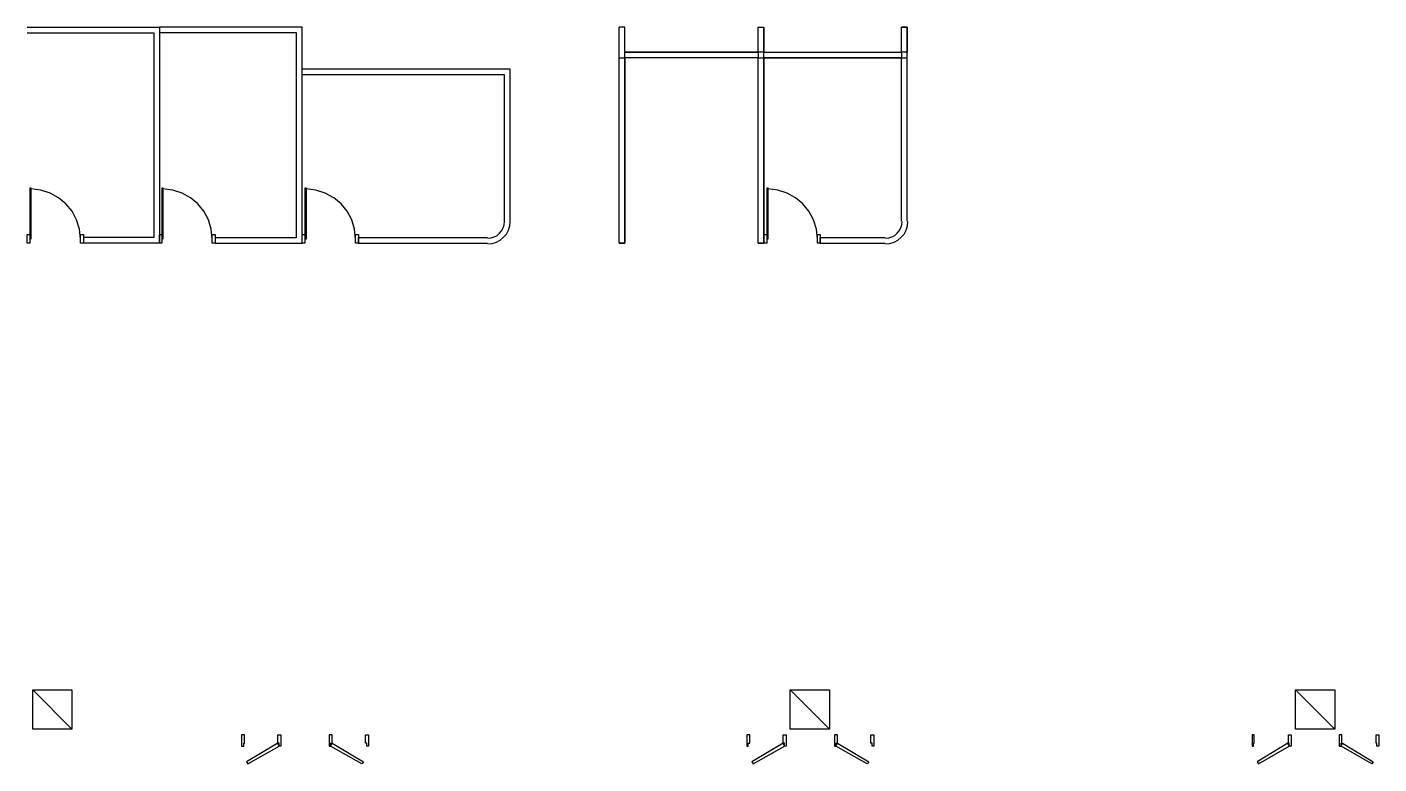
# Model space of a CAD drawing. Header units: millimetres. Extents: x -1062 to 473405, y -148599 to 38948.
# Drawn here: x 349535 to 373614, y -98599 to -85478 of the extents above; entities that cross this region are included whole.
import ezdxf

# ---------------------------------------------------------------- set-up
doc = ezdxf.new("R2010")
doc.units = ezdxf.units.MM
for name, color, linetype in [('COLUMN', 1, 'Continuous'), ('DOOR', 3, 'Continuous'), ('WALL', 7, 'Continuous'), ('WINDOW', 4, 'Continuous')]:
    doc.layers.add(name, color=color, linetype=linetype)

msp = doc.modelspace()

# ---------------------------------------------------------------- linework, layer by layer
at = {"layer": 'COLUMN'}
for p, q in [((350334.3, -97976.3), (349636.1, -97277.7)), ((349636.1, -97277.7), (350334.3, -97277.7)), ((349636.1, -97976.3), (349636.1, -97277.7)), ((350334.3, -97277.7), (350334.3, -97976.3)), ((363827.2, -97976.3), (363129, -97277.7)), ((363129, -97277.7), (363827.2, -97277.7)), ((363129, -97976.3), (363129, -97277.7)), ((363827.2, -97277.7), (363827.2, -97976.3)), ((372826.7, -97976.3), (372128.5, -97277.7)), ((372128.5, -97277.7), (372826.7, -97277.7)), ((372128.5, -97976.3), (372128.5, -97277.7)), ((372826.7, -97277.7), (372826.7, -97976.3)), ((350334.3, -97976.3), (349636.1, -97976.3)), ((363827.2, -97976.3), (363129, -97976.3)), ((372826.7, -97976.3), (372128.5, -97976.3))]:
    msp.add_line(p, q, dxfattribs=at)
at = {"layer": 'DOOR'}
for p, q in [((349610.7, -88348.7), (349585.3, -88348.7)), ((349585.3, -88348.7), (349585.3, -89250.5)), ((349780.4, -88381.3), (349601.6, -88361.4)), ((349610.7, -89250.5), (349610.7, -88348.7)), ((351959, -88348.7), (351933.6, -88348.7)), ((351933.6, -88348.7), (351933.6, -89250.5)), ((352128.6, -88381.3), (351949.8, -88361.4)), ((351959, -89250.5), (351959, -88348.7)), ((354510.3, -88348.7), (354484.9, -88348.7)), ((354484.9, -88348.7), (354484.9, -89250.5)), ((354680, -88381.3), (354501.1, -88361.4)), ((354510.3, -89250.5), (354510.3, -88348.7)), ((362735.5, -88348.7), (362710.2, -88348.7)), ((362710.2, -88348.7), (362710.2, -89250.5)), ((362905.2, -88381.3), (362726.4, -88361.4)), ((362735.5, -89250.5), (362735.5, -88348.7)), ((349946.7, -88434.6), (349780.4, -88381.3)), ((350097.1, -88517.7), (349946.7, -88434.6)), ((350228, -88627.1), (350097.1, -88517.7)), ((352295, -88434.6), (352128.6, -88381.3)), ((352445.3, -88517.7), (352295, -88434.6)), ((352576.2, -88627.1), (352445.3, -88517.7)), ((354846.3, -88434.6), (354680, -88381.3)), ((354996.7, -88517.7), (354846.3, -88434.6)), ((355127.5, -88627.1), (354996.7, -88517.7)), ((363071.5, -88434.6), (362905.2, -88381.3)), ((363221.9, -88517.7), (363071.5, -88434.6)), ((363352.7, -88627.1), (363221.9, -88517.7)), ((350335.8, -88759.3), (350228, -88627.1)), ((350417.3, -88910.7), (350335.8, -88759.3)), ((352684.1, -88759.3), (352576.2, -88627.1)), ((352765.5, -88910.7), (352684.1, -88759.3)), ((355235.4, -88759.3), (355127.5, -88627.1)), ((355316.8, -88910.7), (355235.4, -88759.3)), ((363460.6, -88759.3), (363352.7, -88627.1)), ((363542, -88910.7), (363460.6, -88759.3)), ((350468.7, -89077.7), (350417.3, -88910.7)), ((350486.6, -89256.8), (350468.7, -89077.7)), ((352816.9, -89077.7), (352765.5, -88910.7)), ((352834.8, -89256.8), (352816.9, -89077.7)), ((355368.2, -89077.7), (355316.8, -88910.7)), ((355386.2, -89256.8), (355368.2, -89077.7)), ((363593.5, -89077.7), (363542, -88910.7)), ((363611.4, -89256.8), (363593.5, -89077.7)), ((349534.6, -89326.7), (349534.6, -89174.3)), ((349534.6, -89174.3), (349585.3, -89174.3)), ((349585.3, -89326.7), (349534.6, -89326.7)), ((349585.3, -89174.3), (349585.3, -89326.7)), ((349585.3, -89250.5), (349610.7, -89250.5)), ((350486.6, -89326.7), (350486.6, -89174.3)), ((350486.6, -89174.3), (350537.3, -89174.3)), ((350537.3, -89326.7), (350486.6, -89326.7)), ((350537.3, -89174.3), (350537.3, -89326.7)), ((351895.5, -89326.7), (351895.5, -89174.3)), ((351895.5, -89174.3), (351933.6, -89174.3)), ((351933.6, -89326.7), (351895.5, -89326.7)), ((351933.6, -89174.3), (351933.6, -89326.7)), ((351933.6, -89250.5), (351959, -89250.5)), ((352834.8, -89326.7), (352834.8, -89174.3)), ((352834.8, -89174.3), (352885.6, -89174.3)), ((352885.6, -89326.7), (352834.8, -89326.7)), ((352885.6, -89174.3), (352885.6, -89326.7)), ((354434.2, -89326.7), (354434.2, -89174.3)), ((354434.2, -89174.3), (354484.9, -89174.3)), ((354484.9, -89326.7), (354434.2, -89326.7)), ((354484.9, -89174.3), (354484.9, -89326.7)), ((354484.9, -89250.5), (354510.3, -89250.5)), ((355386.2, -89326.7), (355386.2, -89174.3)), ((355386.2, -89174.3), (355436.9, -89174.3)), ((355436.9, -89326.7), (355386.2, -89326.7)), ((355436.9, -89174.3), (355436.9, -89326.7)), ((362659.4, -89326.7), (362659.4, -89174.3)), ((362659.4, -89174.3), (362710.2, -89174.3)), ((362710.2, -89326.7), (362659.4, -89326.7)), ((362710.2, -89174.3), (362710.2, -89326.7)), ((362710.2, -89250.5), (362735.5, -89250.5)), ((363611.4, -89326.7), (363611.4, -89174.3)), ((363611.4, -89174.3), (363662.1, -89174.3)), ((363662.1, -89326.7), (363611.4, -89326.7)), ((363662.1, -89174.3), (363662.1, -89326.7))]:
    msp.add_line(p, q, dxfattribs=at)
at = {"layer": 'WALL'}
for p, q in [((360082.6, -89326.7), (360082.6, -85478.2)), ((360184.2, -85478.2), (360082.6, -85478.2)), ((360184.2, -85922.7), (360184.2, -85478.2)), ((362557.8, -85922.7), (362557.8, -85478.2)), ((362557.8, -85478.2), (362659.4, -85478.2)), ((362659.4, -85922.7), (362659.4, -85478.2)), ((365109.2, -85922.7), (365109.2, -85478.2)), ((365210.7, -85478.2), (365109.2, -85478.2)), ((365210.7, -86024.3), (365210.7, -85478.2)), ((362557.8, -85922.7), (360184.2, -85922.7)), ((362659.4, -85922.7), (365109.2, -85922.7)), ((360184.2, -89326.7), (360184.2, -86024.3)), ((362557.8, -86024.3), (360184.2, -86024.3)), ((362557.8, -89326.7), (362557.8, -86024.3)), ((362659.4, -89326.7), (362659.4, -86024.3)), ((362659.4, -86024.3), (365210.7, -86024.3)), ((360082.6, -89326.7), (360184.2, -89326.7)), ((362557.8, -89326.7), (362659.4, -89326.7))]:
    msp.add_line(p, q, dxfattribs=at)
for points in [[(362659.4, -85478.2), (362659.4, -85922.7), (362557.8, -85922.7), (362557.8, -85478.2), (362659.4, -85478.2)], [(365210.7, -85478.2), (365210.7, -85922.7), (365109.2, -85922.7), (365109.2, -85478.2), (365210.7, -85478.2)], [(362557.8, -85922.7), (362557.8, -86024.3), (360184.2, -86024.3), (360184.2, -85922.7), (362557.8, -85922.7)], [(365109.2, -85922.7), (365109.2, -86024.3), (362659.4, -86024.3), (362659.4, -85922.7), (365109.2, -85922.7)], [(360184.2, -86024.3), (360184.2, -89326.7), (360082.6, -89326.7), (360082.6, -86024.3), (360184.2, -86024.3)], [(362659.4, -86024.3), (362659.4, -89326.7), (362557.8, -89326.7), (362557.8, -86024.3), (362659.4, -86024.3)]]:
    msp.add_lwpolyline(points, close=True, dxfattribs=at)
at = {"layer": 'WINDOW'}
for p, q in [((349534.6, -85478.2), (351895.5, -85478.2)), ((351895.5, -85478.2), (351895.5, -89326.7)), ((354434.2, -85478.2), (351895.5, -85478.2)), ((354434.2, -89326.7), (354434.2, -85478.2)), ((349534.6, -85579.8), (351794, -85579.8)), ((351794, -85579.8), (351794, -89225.1)), ((354332.6, -85579.8), (351895.5, -85579.8)), ((354332.6, -89225.1), (354332.6, -85579.8)), ((365109.2, -88932.9), (365109.2, -86024.3)), ((365210.7, -88932.9), (365210.7, -86024.3)), ((358140.6, -86227.6), (354434.2, -86227.6)), ((358039, -86329.2), (354434.2, -86329.2)), ((358039, -88932.9), (358039, -86329.2)), ((358140.6, -88932.9), (358140.6, -86227.6)), ((357988.1, -89106.2), (358015.6, -89055.5)), ((358015.6, -89055.5), (358033, -88999.4)), ((358033, -88999.4), (358039, -88939.3)), ((358109.2, -89095), (358132.5, -89019.9)), ((358132.5, -89019.9), (358140.6, -88939.3)), ((365070.9, -89106.2), (365098.4, -89055.5)), ((365098.4, -89055.5), (365115.8, -88999.4)), ((365115.8, -88999.4), (365121.9, -88939.3)), ((365192, -89095), (365215.3, -89019.9)), ((365215.3, -89019.9), (365223.4, -88939.3)), ((351794, -89225.1), (350537.3, -89225.1)), ((350537.3, -89225.1), (350537.3, -89326.7)), ((351895.5, -89326.7), (350537.3, -89326.7)), ((352885.6, -89225.1), (354332.6, -89225.1)), ((352885.6, -89225.1), (352885.6, -89326.7)), ((352885.6, -89326.7), (354434.2, -89326.7)), ((355436.9, -89225.1), (357734.4, -89225.1)), ((355436.9, -89326.7), (355436.9, -89225.1)), ((355436.9, -89326.7), (357734.4, -89326.7)), ((357740.8, -89237.8), (357800.9, -89231.7)), ((357740.8, -89339.4), (357821.3, -89331.2)), ((357800.9, -89231.7), (357856.9, -89214.3)), ((357821.3, -89331.2), (357896.4, -89307.9)), ((357856.9, -89214.3), (357907.5, -89186.8)), ((357896.4, -89307.9), (357964.3, -89271)), ((357907.5, -89186.8), (357951.7, -89150.3)), ((357951.7, -89150.3), (357988.1, -89106.2)), ((357964.3, -89271), (358023.5, -89222.2)), ((358023.5, -89222.2), (358072.3, -89163)), ((358072.3, -89163), (358109.2, -89095)), ((363662.1, -89225.1), (364817.2, -89225.1)), ((363662.1, -89326.7), (363662.1, -89225.1)), ((363662.1, -89326.7), (364817.2, -89326.7)), ((364823.6, -89237.8), (364883.7, -89231.7)), ((364823.6, -89339.4), (364904.2, -89331.2)), ((364883.7, -89231.7), (364939.7, -89214.3)), ((364904.2, -89331.2), (364979.2, -89307.9)), ((364939.7, -89214.3), (364990.3, -89186.8)), ((364979.2, -89307.9), (365047.1, -89271)), ((364990.3, -89186.8), (365034.5, -89150.3)), ((365034.5, -89150.3), (365070.9, -89106.2)), ((365047.1, -89271), (365106.3, -89222.2)), ((365106.3, -89222.2), (365155.1, -89163)), ((365155.1, -89163), (365192, -89095)), ((353406, -98077.9), (353355.2, -98077.9)), ((353355.2, -98077.9), (353355.2, -98281.1)), ((353393.3, -98281.1), (353393.3, -98230.3)), ((353393.3, -98230.3), (353406, -98230.3)), ((353406, -98230.3), (353406, -98077.9)), ((354002.6, -98230.3), (353444.1, -98560.5)), ((354002.6, -98230.3), (354002.6, -98077.9)), ((354002.6, -98077.9), (354053.4, -98077.9)), ((354028, -98230.3), (354002.6, -98230.3)), ((354028, -98281.1), (354002.6, -98230.3)), ((354028, -98281.1), (354028, -98230.3)), ((354053.4, -98077.9), (354053.4, -98281.1)), ((354967.3, -98077.9), (354916.5, -98077.9)), ((354916.5, -98077.9), (354916.5, -98281.1)), ((354941.9, -98281.1), (354941.9, -98230.3)), ((354941.9, -98230.3), (354967.3, -98230.3)), ((354941.9, -98281.1), (354967.3, -98230.3)), ((354967.3, -98230.3), (354967.3, -98077.9)), ((354967.3, -98230.3), (355525.8, -98560.5)), ((355563.9, -98230.3), (355563.9, -98077.9)), ((355563.9, -98077.9), (355614.6, -98077.9)), ((355589.2, -98230.3), (355563.9, -98230.3)), ((355589.2, -98281.1), (355589.2, -98230.3)), ((355614.6, -98077.9), (355614.6, -98281.1)), ((362405.5, -98077.9), (362354.7, -98077.9)), ((362354.7, -98077.9), (362354.7, -98281.1)), ((362380.1, -98281.1), (362380.1, -98230.3)), ((362380.1, -98230.3), (362405.5, -98230.3)), ((362405.5, -98230.3), (362405.5, -98077.9)), ((363002.1, -98230.3), (362443.6, -98560.5)), ((363002.1, -98230.3), (363002.1, -98077.9)), ((363002.1, -98077.9), (363052.9, -98077.9)), ((363027.5, -98230.3), (363002.1, -98230.3)), ((363027.5, -98281.1), (363002.1, -98230.3)), ((363027.5, -98281.1), (363027.5, -98230.3)), ((363052.9, -98077.9), (363052.9, -98281.1)), ((363966.8, -98077.9), (363916, -98077.9)), ((363916, -98077.9), (363916, -98281.1)), ((363941.4, -98281.1), (363941.4, -98230.3)), ((363941.4, -98230.3), (363966.8, -98230.3)), ((363941.4, -98281.1), (363966.8, -98230.3)), ((363966.8, -98230.3), (363966.8, -98077.9)), ((363966.8, -98230.3), (364525.3, -98560.5)), ((364563.4, -98230.3), (364563.4, -98077.9)), ((364563.4, -98077.9), (364614.1, -98077.9)), ((364588.7, -98230.3), (364563.4, -98230.3)), ((364588.7, -98281.1), (364588.7, -98230.3)), ((364614.1, -98077.9), (364614.1, -98281.1)), ((371392.3, -98077.9), (371354.2, -98077.9)), ((371354.2, -98077.9), (371354.2, -98281.1)), ((371379.6, -98281.1), (371379.6, -98230.3)), ((371379.6, -98230.3), (371392.3, -98230.3)), ((371392.3, -98230.3), (371392.3, -98077.9)), ((371988.9, -98230.3), (371443.1, -98560.5)), ((372014.3, -98281.1), (371988.9, -98230.3)), ((372001.6, -98230.3), (372001.6, -98077.9)), ((372001.6, -98077.9), (372052.4, -98077.9)), ((372014.3, -98230.3), (372001.6, -98230.3)), ((372014.3, -98281.1), (372014.3, -98230.3)), ((372052.4, -98077.9), (372052.4, -98281.1)), ((372953.6, -98077.9), (372902.8, -98077.9)), ((372902.8, -98077.9), (372902.8, -98281.1)), ((372940.9, -98281.1), (372940.9, -98230.3)), ((372940.9, -98230.3), (372953.6, -98230.3)), ((372940.9, -98281.1), (372966.3, -98230.3)), ((372953.6, -98230.3), (372953.6, -98077.9)), ((372966.3, -98230.3), (373512.1, -98560.5)), ((373562.9, -98230.3), (373562.9, -98077.9)), ((373562.9, -98077.9), (373613.6, -98077.9)), ((373575.6, -98230.3), (373562.9, -98230.3)), ((373575.6, -98281.1), (373575.6, -98230.3)), ((373613.6, -98077.9), (373613.6, -98281.1)), ((353355.2, -98281.1), (353393.3, -98281.1)), ((353469.5, -98598.6), (354028, -98281.1)), ((354053.4, -98281.1), (354028, -98281.1)), ((354916.5, -98281.1), (354941.9, -98281.1)), ((355500.4, -98598.6), (354941.9, -98281.1)), ((355614.6, -98281.1), (355589.2, -98281.1)), ((362354.7, -98281.1), (362380.1, -98281.1)), ((362469, -98598.6), (363027.5, -98281.1)), ((363052.9, -98281.1), (363027.5, -98281.1)), ((363916, -98281.1), (363941.4, -98281.1)), ((364499.9, -98598.6), (363941.4, -98281.1)), ((364614.1, -98281.1), (364588.7, -98281.1)), ((371354.2, -98281.1), (371379.6, -98281.1)), ((371468.5, -98598.6), (372014.3, -98281.1)), ((372052.4, -98281.1), (372014.3, -98281.1)), ((372902.8, -98281.1), (372940.9, -98281.1)), ((373486.7, -98598.6), (372940.9, -98281.1)), ((373613.6, -98281.1), (373575.6, -98281.1)), ((353444.1, -98560.5), (353469.5, -98598.6)), ((355525.8, -98560.5), (355500.4, -98598.6)), ((362443.6, -98560.5), (362469, -98598.6)), ((364525.3, -98560.5), (364499.9, -98598.6)), ((371443.1, -98560.5), (371468.5, -98598.6)), ((373512.1, -98560.5), (373486.7, -98598.6))]:
    msp.add_line(p, q, dxfattribs=at)

doc.saveas('drawing.dxf')
